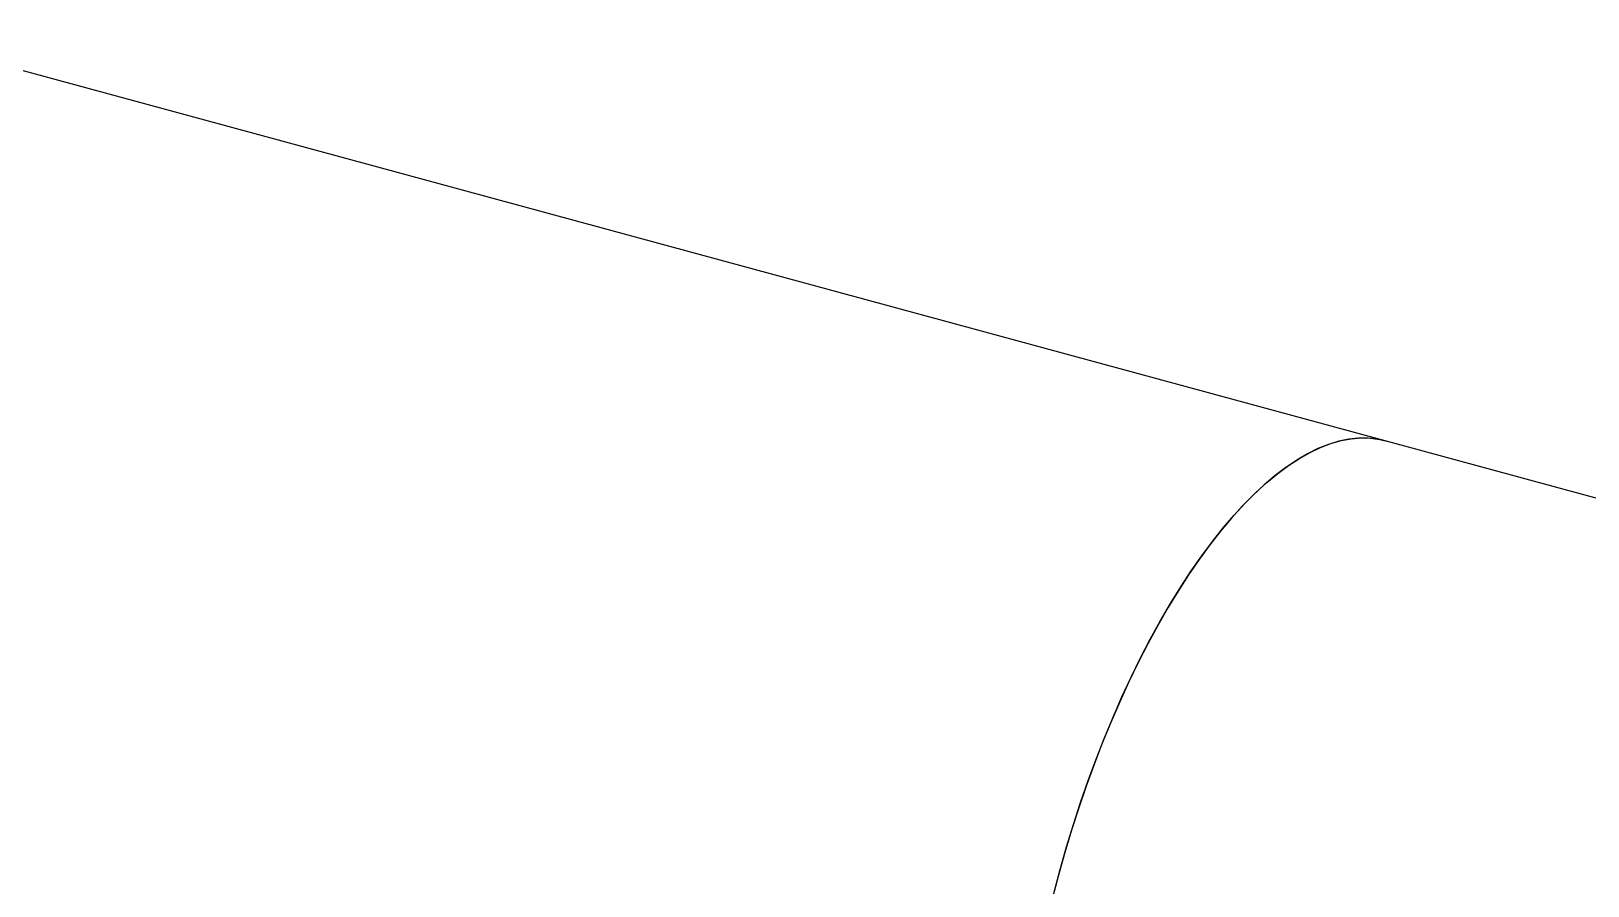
# Model space of a CAD drawing. Header units: inches. Extents: x 0.9 to 37.1, y -8.4 to 11.7.
# Drawn here: x 3.517 to 3.7224, y 0.5418 to 0.6547 of the extents above; entities that cross this region are included whole.
import ezdxf

# ---------------------------------------------------------------- set-up
doc = ezdxf.new("R2010")
doc.units = ezdxf.units.IN
doc.header["$MEASUREMENT"] = 0

msp = doc.modelspace()

# ---------------------------------------------------------------- linework, layer by layer
at = {"color": 7, "linetype": 'Continuous', "lineweight": 25}
for p, q in [((3.695681622247803, 0.6005816513487907), (3.496687544870383, 0.6546639776526731)), ((3.907573463899685, 0.5429939890807683), (3.695681622247803, 0.600581651348791))]:
    msp.add_line(p, q, dxfattribs=at)
at = {"color": 7, "linetype": 'Continuous', "lineweight": 25, "flags": 128}
for points in [[(3.651983299702533, 0.5410112660586494), (3.652775845120607, 0.5439980193170071), (3.653623595616243, 0.5469685333108227), (3.654524715150642, 0.5499163745682516), (3.655477252099551, 0.5528351587215463), (3.656479143480047, 0.5557185643341774), (3.657528219418498, 0.5585603465916563), (3.658622207850025, 0.5613543508264125), (3.659758739439294, 0.5640945258474341), (3.660935352711961, 0.5667749370458003), (3.662149499385681, 0.5693897792477209), (3.663398549889124, 0.571933389287252), (3.664679799057031, 0.5744002582714519), (3.665990471989012, 0.5767850435114156), (3.667327730059351, 0.5790825800933502), (3.668688677064846, 0.5812878920646283), (3.670070365497335, 0.583396203210592), (3.671469802927341, 0.5854029473987721), (3.672883958485015, 0.5873037784681122), (3.67430976942432, 0.5890945796417885), (3.675744147756255, 0.5907714724432284), (3.677183986936758, 0.59233082509603), (3.67862616859478, 0.5937692603895788), (3.680067569285995, 0.5950836629933359), (3.681505067257468, 0.5962711862039489), (3.682935549208694, 0.5973292581105779), (3.684355917034301, 0.598255587165081), (3.685763094533861, 0.5990481671449985), (3.687154034074258, 0.5997052814985836), (3.688525723190177, 0.6002255070624705), (3.689875191108436, 0.6006077171439299), (3.69119951518202, 0.6008510839610353), (3.692495827219883, 0.6009550804354524), (3.693761319698809, 0.600919481333976), (3.694993251843885, 0.6007443637563321), (3.695681622247803, 0.6005816513487907)], [(3.695681622247803, 0.6005816513487912), (3.69468856229718, 0.6008012074253449), (3.693447986995902, 0.6009414691457559), (3.692174529969637, 0.6009421647692951), (3.690870949242734, 0.6008032927893974), (3.689540068080769, 0.6005251539718476), (3.688184768875983, 0.6001083507033892), (3.686807986904659, 0.5995537856870892), (3.685412703969971, 0.5988626599872842), (3.684001941944056, 0.5980364704283418), (3.682578756223317, 0.5970770063528738), (3.681146229111117, 0.5959863457464163), (3.679707463142188, 0.5947668507369782), (3.678265574363241, 0.5934211624791966)], [(3.678265574363241, 0.5934211624791966), (3.676823685584292, 0.5919521954341835), (3.675384919615364, 0.5903631310574535), (3.673952392503163, 0.5886574109085985), (3.672529206782426, 0.5868387291976357), (3.67111844475651, 0.5849110247841726), (3.669723161821821, 0.5828784726467137), (3.668346379850497, 0.5807454748405851), (3.666991080645712, 0.578516650964066), (3.665660199483747, 0.5761968281533648), (3.664356618756844, 0.573791030628118), (3.663083161730579, 0.5713044688100496), (3.661842586429302, 0.5687425280383573), (3.660637579662867, 0.566110756906267), (3.659470751207603, 0.5634148552440158), (3.658344628154118, 0.5606606617742887), (3.657261649434185, 0.5578541414668458), (3.656224160538556, 0.5550013726197247), (3.655234408437154, 0.5521085336950028), (3.654294536712636, 0.5491818899376218), (3.65340658091787, 0.546227779806264), (3.652572464167379, 0.5432526012456612), (3.651793992972306, 0.5402627978300718)]]:
    msp.add_lwpolyline(points, dxfattribs=at)

doc.saveas('drawing.dxf')
